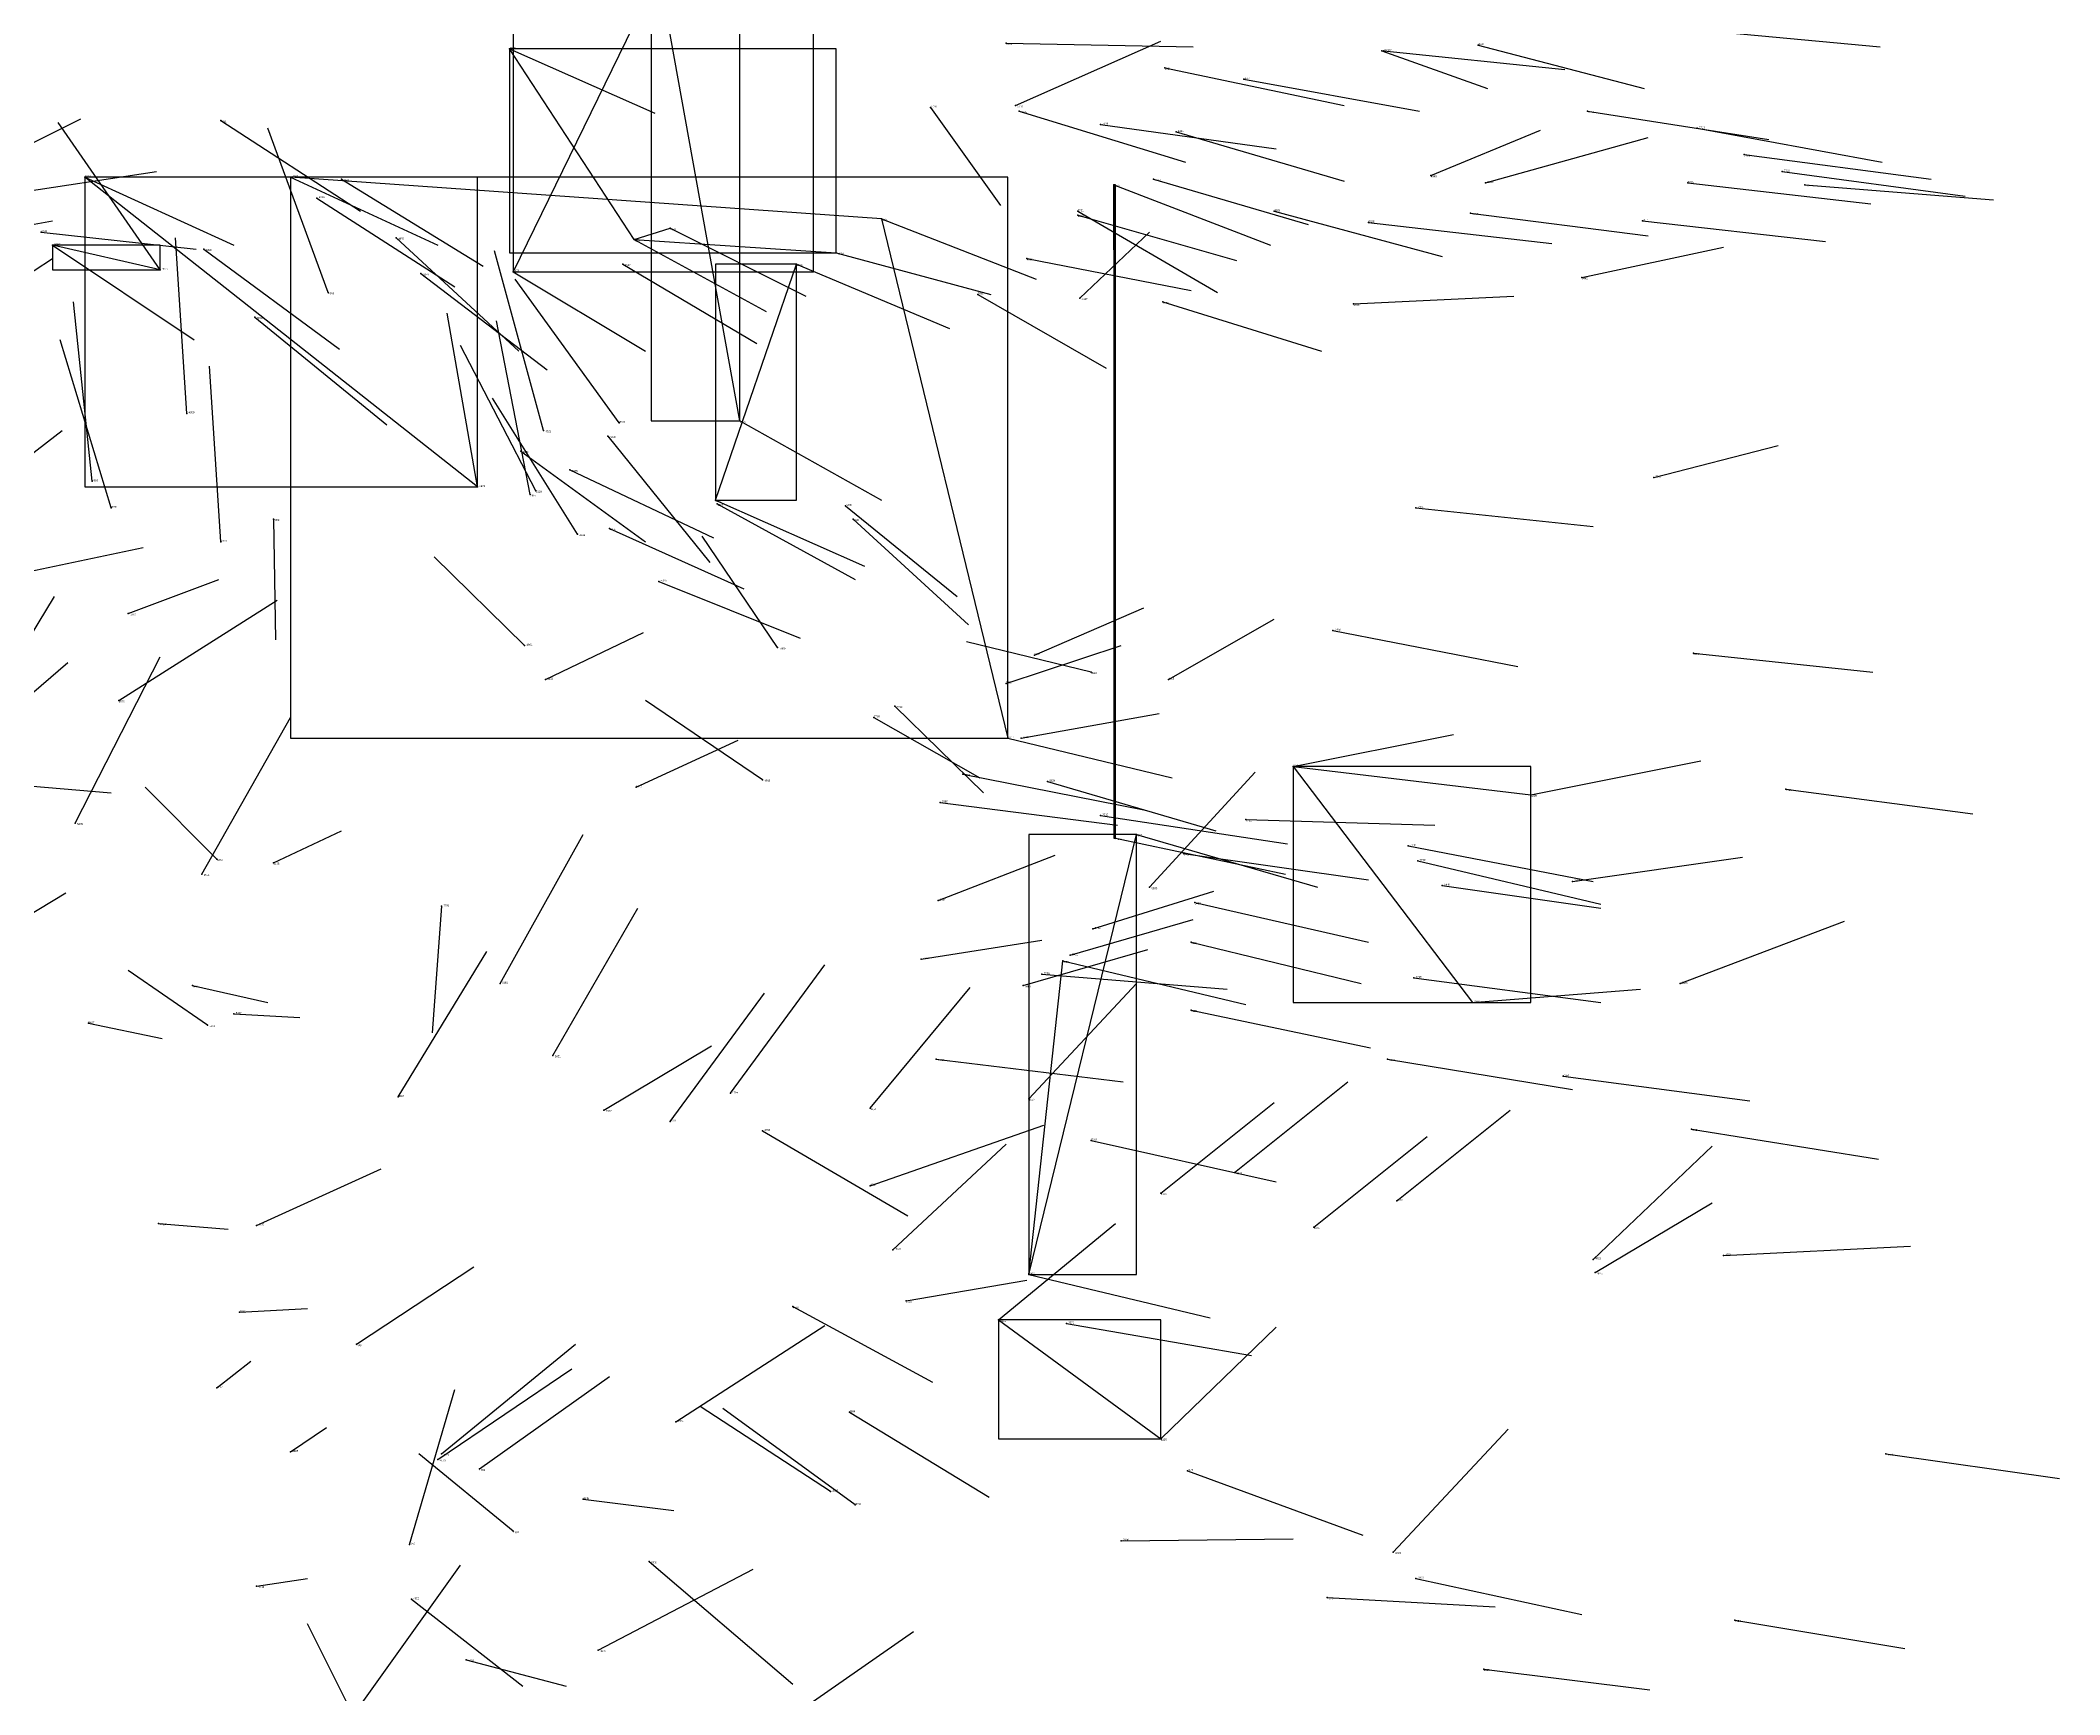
# Model space of a CAD drawing. Extents: x 59.1 to 70.8, y 600.3 to 605.1.
# Drawn here: x 69.742 to 70.811, y 603.548 to 604.423 of the extents above; entities that cross this region are included whole.
import ezdxf

# ---------------------------------------------------------------- set-up
doc = ezdxf.new("R2010")
doc.units = 0
for name, color, linetype in [('Clients', 3, 'CONTINUOUS'), ('Facilities', 3, 'CONTINUOUS'), ('Facilities_lines', 3, 'CONTINUOUS'), ('Min_max_boxes', 1, 'CONTINUOUS'), ('Normals', 1, 'CONTINUOUS'), ('Source_points', 5, 'CONTINUOUS'), ('Text', 3, 'CONTINUOUS')]:
    doc.layers.add(name, color=color, linetype=linetype)

msp = doc.modelspace()

# ---------------------------------------------------------------- linework, layer by layer
at = {"layer": 'Clients', "color": 5}
for p in [(69.99, 604.419, 457.308), (69.765, 604.351, 457.066), (69.874, 604.351, 457.114), (70.31, 604.347, 457.907), (70.075, 604.324, 457.472), (69.748, 604.315, 456.974), (70.163, 604.311, 457.587), (69.992, 604.301, 457.371), (70.142, 604.305, 457.591), (70.254, 604.054, 457.972), (70.531, 604.024, 453.747), (70.322, 604.003, 459.02), (70.283, 603.936, 458.885), (70.5, 603.914, 453.836), (70.335, 603.683, 456.238)]:
    msp.add_point(p, dxfattribs=at)
at = {"layer": 'Facilities', "color": 3}
for p in [(70.253, 604.422, 458.517), (70.452, 604.418, 459.928), (70.453, 604.418, 458.19), (70.503, 604.421, 457.799), (70.337, 604.409, 458.119), (70.379, 604.403, 458.044), (70.213, 604.388, 459.711), (70.258, 604.389, 453.958), (70.26, 604.386, 457.955), (70.561, 604.386, 459.615), (69.837, 604.381, 457.155), (70.303, 604.379, 458.052), (70.343, 604.375, 457.976), (70.619, 604.377, 459.476), (70.644, 604.363, 459.4), (70.664, 604.354, 459.317), (69.901, 604.35, 457.191), (70.331, 604.35, 459.636), (70.478, 604.352, 456.073), (70.507, 604.348, 454.046), (70.614, 604.348, 459.777), (70.676, 604.347, 459.235), (69.888, 604.34, 457.105), (70.291, 604.333, 459.574), (70.395, 604.333, 458.007), (70.499, 604.332, 458.132), (69.742, 604.322, 456.91), (70.187, 604.329, 457.667), (70.291, 604.331, 457.824), (70.445, 604.327, 458.183), (70.59, 604.328, 458.25), (69.828, 604.313, 457.017), (69.93, 604.319, 457.382), (70.056, 604.318, 457.458), (69.805, 604.302, 457.137), (69.943, 604.3, 457.201), (70.05, 604.305, 457.395), (70.264, 604.308, 457.752), (69.894, 604.29, 457.312), (70.238, 604.289, 459.417), (70.558, 604.298, 454.278), (70.292, 604.287, 456.067), (70.336, 604.285, 457.861), (70.437, 604.284, 457.589), (69.855, 604.277, 457.071), (69.819, 604.226, 457.435), (70.008, 604.217, 457.567), (70.048, 604.221, 457.597), (70.112, 604.222, 457.636), (69.996, 604.206, 457.175), (70.042, 604.214, 457.503), (70.022, 604.196, 457.125), (69.769, 604.19, 457.38), (69.973, 604.187, 457.498), (70.001, 604.183, 458.654), (70.004, 604.185, 457.439), (70.596, 604.192, 460.237), (69.779, 604.176, 457.309), (70.099, 604.18, 457.608), (70.1, 604.178, 457.214), (70.168, 604.177, 457.263), (70.47, 604.176, 458.02), (69.865, 604.17, 459.665), (70.026, 604.162, 457.502), (70.043, 604.165, 457.692), (70.172, 604.17, 459.305), (69.837, 604.158, 457.428), (70.069, 604.137, 457.625), (69.788, 604.12, 454.776), (70.426, 604.111, 459.201), (69.998, 604.103, 457.601), (70.132, 604.102, 459.465), (70.268, 604.098, 454.601), (70.617, 604.099, 458.019), (70.298, 604.089, 457.334), (70.009, 604.085, 454.384), (70.253, 604.083, 454.536), (70.339, 604.085, 456.196), (69.783, 604.074, 456.626), (70.183, 604.065, 459.459), (70.194, 604.071, 459.405), (70.261, 604.054, 453.982), (70.23, 604.035, 459.333), (70.405, 604.039, 453.894), (70.057, 604.028, 454.304), (70.124, 604.032, 457.589), (70.275, 604.031, 458.215), (70.666, 604.027, 459.331), (70.218, 604.02, 459.297), (70.303, 604.013, 459.116), (70.38, 604.011, 459.77), (69.76, 604.009, 456.188), (70.311, 604.001, 458.13), (69.835, 603.99, 457.476), (70.347, 603.993, 458.33), (70.466, 603.997, 459.198), (69.827, 603.982, 456.186), (69.865, 603.988, 454.474), (70.471, 603.989, 459.057), (70.329, 603.975, 456.257), (70.484, 603.976, 457.493), (70.553, 603.978, 453.853), (69.954, 603.965, 459.9), (70.217, 603.968, 454.547), (70.353, 603.967, 458.17), (70.299, 603.953, 454.614), (70.208, 603.937, 459.734), (70.287, 603.939, 454.568), (70.351, 603.946, 458.239), (70.272, 603.929, 459.443), (70.469, 603.927, 458.551), (69.822, 603.923, 454.75), (69.985, 603.924, 456.207), (70.262, 603.923, 454.55), (70.61, 603.924, 457.472), (69.844, 603.908, 454.701), (70.351, 603.91, 458.308), (69.767, 603.903, 454.804), (69.83, 603.902, 457.595), (70.013, 603.886, 456.216), (70.216, 603.884, 459.482), (70.455, 603.884, 458.372), (70.548, 603.875, 458.537), (69.931, 603.864, 456.351), (70.107, 603.866, 456.2), (70.265, 603.863, 456.253), (70.04, 603.857, 459.629), (70.075, 603.851, 456.227), (70.181, 603.858, 456.17), (70.124, 603.846, 457.817), (70.298, 603.841, 458.943), (70.616, 603.847, 458.634), (70.374, 603.824, 456.056), (70.181, 603.817, 457.327), (70.335, 603.813, 456.095), (70.46, 603.809, 456.063), (69.804, 603.797, 454.508), (69.856, 603.796, 456.784), (70.416, 603.795, 456.092), (70.193, 603.783, 456.272), (70.564, 603.778, 456.293), (70.633, 603.78, 457.66), (70.265, 603.77, 459.177), (70.565, 603.771, 456.036), (70.2, 603.756, 454.466), (69.847, 603.75, 454.48), (70.14, 603.753, 457.865), (70.249, 603.746, 456.287), (70.285, 603.744, 459.055), (69.909, 603.733, 456.823), (69.835, 603.71, 454.785), (70.078, 603.692, 456.912), (70.17, 603.697, 457.835), (69.874, 603.676, 454.787), (69.952, 603.672, 456.928), (69.954, 603.675, 456.867), (70.719, 603.675, 459.515), (69.974, 603.667, 456.971), (70.349, 603.666, 459.166), (70.029, 603.651, 454.662), (70.16, 603.655, 458.047), (70.173, 603.648, 457.968), (69.937, 603.627, 459.093), (69.992, 603.634, 457.645), (70.314, 603.629, 459.702), (70.064, 603.618, 458.548), (70.458, 603.623, 456.288), (69.856, 603.605, 454.779), (70.47, 603.609, 459.422), (69.938, 603.598, 457.724), (70.423, 603.599, 459.641), (70.639, 603.587, 459.566), (69.967, 603.566, 454.438), (70.037, 603.571, 456.982), (70.506, 603.561, 454.116)]:
    msp.add_point(p, dxfattribs=at)
at = {"layer": 'Facilities_lines', "color": 3}
for p, q in [((70.151, 604.627, 457.356), (69.992, 604.301, 457.371)), ((70.112, 604.222, 457.636), (70.065, 604.482, 457.334)), ((70.056, 604.318, 457.458), (69.99, 604.419, 457.308)), ((69.973, 604.187, 457.498), (69.765, 604.351, 457.066)), ((70.187, 604.329, 457.667), (69.874, 604.351, 457.114)), ((70.311, 604.001, 458.13), (70.31, 604.347, 457.907)), ((70.056, 604.318, 457.458), (70.075, 604.324, 457.472)), ((70.187, 604.329, 457.667), (70.254, 604.054, 457.972)), ((69.805, 604.302, 457.137), (69.748, 604.315, 456.974)), ((70.056, 604.318, 457.458), (70.163, 604.311, 457.587)), ((70.099, 604.18, 457.608), (70.142, 604.305, 457.591)), ((70.405, 604.039, 453.894), (70.531, 604.024, 453.747)), ((70.405, 604.039, 453.894), (70.5, 603.914, 453.836)), ((70.265, 603.77, 459.177), (70.322, 604.003, 459.02)), ((70.265, 603.77, 459.177), (70.283, 603.936, 458.885)), ((70.249, 603.746, 456.287), (70.335, 603.683, 456.238))]:
    msp.add_line(p, q, dxfattribs=at)
at = {"layer": 'Min_max_boxes', "color": 1}
for p, q in [((69.992, 604.627, 457.356), (69.992, 604.301, 457.356)), ((69.992, 604.627, 457.371), (69.992, 604.301, 457.371)), ((70.151, 604.301, 457.356), (70.151, 604.627, 457.356)), ((70.151, 604.301, 457.371), (70.151, 604.627, 457.371)), ((70.065, 604.482, 457.334), (70.065, 604.222, 457.334)), ((70.065, 604.482, 457.636), (70.065, 604.222, 457.636)), ((70.112, 604.222, 457.334), (70.112, 604.482, 457.334)), ((70.112, 604.222, 457.636), (70.112, 604.482, 457.636)), ((70.163, 604.419, 457.308), (69.99, 604.419, 457.308)), ((69.99, 604.419, 457.308), (69.99, 604.311, 457.308)), ((70.163, 604.419, 457.587), (69.99, 604.419, 457.587)), ((69.99, 604.419, 457.587), (69.99, 604.311, 457.587)), ((69.99, 604.419, 457.308), (69.99, 604.419, 457.587)), ((70.163, 604.311, 457.308), (70.163, 604.419, 457.308)), ((70.163, 604.311, 457.587), (70.163, 604.419, 457.587)), ((70.163, 604.419, 457.308), (70.163, 604.419, 457.587)), ((69.973, 604.351, 457.066), (69.765, 604.351, 457.066)), ((69.765, 604.351, 457.066), (69.765, 604.187, 457.066)), ((69.973, 604.351, 457.498), (69.765, 604.351, 457.498)), ((69.765, 604.351, 457.498), (69.765, 604.187, 457.498)), ((69.765, 604.351, 457.066), (69.765, 604.351, 457.498)), ((70.254, 604.351, 457.114), (69.874, 604.351, 457.114)), ((69.874, 604.351, 457.114), (69.874, 604.054, 457.114)), ((70.254, 604.351, 457.972), (69.874, 604.351, 457.972)), ((69.874, 604.351, 457.972), (69.874, 604.054, 457.972)), ((69.874, 604.351, 457.114), (69.874, 604.351, 457.972)), ((69.973, 604.187, 457.066), (69.973, 604.351, 457.066)), ((69.973, 604.187, 457.498), (69.973, 604.351, 457.498)), ((69.973, 604.351, 457.066), (69.973, 604.351, 457.498)), ((70.254, 604.054, 457.114), (70.254, 604.351, 457.114)), ((70.254, 604.054, 457.972), (70.254, 604.351, 457.972)), ((70.254, 604.351, 457.114), (70.254, 604.351, 457.972)), ((70.311, 604.347, 457.907), (70.31, 604.347, 457.907)), ((70.31, 604.347, 457.907), (70.31, 604.001, 457.907)), ((70.311, 604.347, 458.13), (70.31, 604.347, 458.13)), ((70.31, 604.347, 458.13), (70.31, 604.001, 458.13)), ((70.31, 604.347, 457.907), (70.31, 604.347, 458.13)), ((70.311, 604.001, 457.907), (70.311, 604.347, 457.907)), ((70.311, 604.001, 458.13), (70.311, 604.347, 458.13)), ((70.311, 604.347, 457.907), (70.311, 604.347, 458.13)), ((69.805, 604.315, 456.974), (69.748, 604.315, 456.974)), ((69.748, 604.315, 456.974), (69.748, 604.302, 456.974)), ((69.805, 604.315, 457.137), (69.748, 604.315, 457.137)), ((69.748, 604.315, 457.137), (69.748, 604.302, 457.137)), ((69.748, 604.315, 456.974), (69.748, 604.315, 457.137)), ((69.805, 604.302, 456.974), (69.805, 604.315, 456.974)), ((69.805, 604.302, 457.137), (69.805, 604.315, 457.137)), ((69.805, 604.315, 456.974), (69.805, 604.315, 457.137)), ((69.99, 604.311, 457.308), (70.163, 604.311, 457.308)), ((69.99, 604.311, 457.587), (70.163, 604.311, 457.587)), ((69.99, 604.311, 457.308), (69.99, 604.311, 457.587)), ((70.163, 604.311, 457.308), (70.163, 604.311, 457.587)), ((69.748, 604.302, 456.974), (69.805, 604.302, 456.974)), ((69.748, 604.302, 457.137), (69.805, 604.302, 457.137)), ((69.748, 604.302, 456.974), (69.748, 604.302, 457.137)), ((69.805, 604.302, 456.974), (69.805, 604.302, 457.137)), ((69.992, 604.301, 457.356), (70.151, 604.301, 457.356)), ((69.992, 604.301, 457.371), (70.151, 604.301, 457.371)), ((69.992, 604.301, 457.356), (69.992, 604.301, 457.371)), ((70.142, 604.305, 457.591), (70.099, 604.305, 457.591)), ((70.099, 604.305, 457.591), (70.099, 604.18, 457.591)), ((70.142, 604.305, 457.608), (70.099, 604.305, 457.608)), ((70.099, 604.305, 457.608), (70.099, 604.18, 457.608)), ((70.099, 604.305, 457.591), (70.099, 604.305, 457.608)), ((70.142, 604.18, 457.591), (70.142, 604.305, 457.591)), ((70.142, 604.18, 457.608), (70.142, 604.305, 457.608)), ((70.142, 604.305, 457.591), (70.142, 604.305, 457.608)), ((70.151, 604.301, 457.356), (70.151, 604.301, 457.371)), ((70.065, 604.222, 457.334), (70.112, 604.222, 457.334)), ((70.065, 604.222, 457.636), (70.112, 604.222, 457.636)), ((70.065, 604.222, 457.334), (70.065, 604.222, 457.636)), ((70.112, 604.222, 457.334), (70.112, 604.222, 457.636)), ((69.765, 604.187, 457.066), (69.973, 604.187, 457.066)), ((69.765, 604.187, 457.498), (69.973, 604.187, 457.498)), ((69.765, 604.187, 457.066), (69.765, 604.187, 457.498)), ((69.973, 604.187, 457.066), (69.973, 604.187, 457.498)), ((70.099, 604.18, 457.591), (70.142, 604.18, 457.591)), ((70.099, 604.18, 457.608), (70.142, 604.18, 457.608)), ((70.099, 604.18, 457.591), (70.099, 604.18, 457.608)), ((70.142, 604.18, 457.591), (70.142, 604.18, 457.608)), ((69.874, 604.054, 457.114), (70.254, 604.054, 457.114)), ((69.874, 604.054, 457.972), (70.254, 604.054, 457.972)), ((69.874, 604.054, 457.114), (69.874, 604.054, 457.972)), ((70.254, 604.054, 457.114), (70.254, 604.054, 457.972)), ((70.531, 604.039, 453.747), (70.405, 604.039, 453.747)), ((70.405, 604.039, 453.747), (70.405, 603.914, 453.747)), ((70.531, 604.039, 453.894), (70.405, 604.039, 453.894)), ((70.405, 604.039, 453.894), (70.405, 603.914, 453.894)), ((70.405, 604.039, 453.747), (70.405, 604.039, 453.894)), ((70.531, 603.914, 453.747), (70.531, 604.039, 453.747)), ((70.531, 603.914, 453.894), (70.531, 604.039, 453.894)), ((70.531, 604.039, 453.747), (70.531, 604.039, 453.894)), ((70.322, 604.003, 458.885), (70.265, 604.003, 458.885)), ((70.265, 604.003, 458.885), (70.265, 603.77, 458.885)), ((70.322, 604.003, 459.177), (70.265, 604.003, 459.177)), ((70.265, 604.003, 459.177), (70.265, 603.77, 459.177)), ((70.265, 604.003, 458.885), (70.265, 604.003, 459.177)), ((70.31, 604.001, 457.907), (70.311, 604.001, 457.907)), ((70.31, 604.001, 458.13), (70.311, 604.001, 458.13)), ((70.31, 604.001, 457.907), (70.31, 604.001, 458.13)), ((70.311, 604.001, 457.907), (70.311, 604.001, 458.13)), ((70.322, 603.77, 458.885), (70.322, 604.003, 458.885)), ((70.322, 603.77, 459.177), (70.322, 604.003, 459.177)), ((70.322, 604.003, 458.885), (70.322, 604.003, 459.177)), ((70.405, 603.914, 453.747), (70.531, 603.914, 453.747)), ((70.405, 603.914, 453.894), (70.531, 603.914, 453.894)), ((70.405, 603.914, 453.747), (70.405, 603.914, 453.894)), ((70.531, 603.914, 453.747), (70.531, 603.914, 453.894)), ((70.265, 603.77, 458.885), (70.322, 603.77, 458.885)), ((70.265, 603.77, 459.177), (70.322, 603.77, 459.177)), ((70.265, 603.77, 458.885), (70.265, 603.77, 459.177)), ((70.322, 603.77, 458.885), (70.322, 603.77, 459.177)), ((70.335, 603.746, 456.238), (70.249, 603.746, 456.238)), ((70.249, 603.746, 456.238), (70.249, 603.683, 456.238)), ((70.335, 603.746, 456.287), (70.249, 603.746, 456.287)), ((70.249, 603.746, 456.287), (70.249, 603.683, 456.287)), ((70.249, 603.746, 456.238), (70.249, 603.746, 456.287)), ((70.335, 603.683, 456.238), (70.335, 603.746, 456.238)), ((70.335, 603.683, 456.287), (70.335, 603.746, 456.287)), ((70.335, 603.746, 456.238), (70.335, 603.746, 456.287)), ((70.249, 603.683, 456.238), (70.335, 603.683, 456.238)), ((70.249, 603.683, 456.287), (70.335, 603.683, 456.287)), ((70.249, 603.683, 456.238), (70.249, 603.683, 456.287)), ((70.335, 603.683, 456.238), (70.335, 603.683, 456.287))]:
    msp.add_line(p, q, dxfattribs=at)
at = {"layer": 'Normals', "color": 1}
for p, q in [((70.619, 604.429, 458.217), (70.716, 604.42, 458.195)), ((69.99, 604.419, 457.308), (70.067, 604.385, 457.254)), ((70.253, 604.422, 458.517), (70.352, 604.42, 458.506)), ((70.258, 604.389, 453.958), (70.335, 604.423, 454.012)), ((70.452, 604.418, 459.928), (70.508, 604.398, 460.008)), ((70.453, 604.418, 458.19), (70.549, 604.408, 458.166)), ((70.503, 604.421, 457.799), (70.591, 604.398, 457.759)), ((70.337, 604.409, 458.119), (70.432, 604.389, 458.094)), ((70.379, 604.403, 458.044), (70.472, 604.386, 458.011)), ((70.213, 604.388, 459.711), (70.25, 604.336, 459.788)), ((70.26, 604.386, 457.955), (70.348, 604.359, 457.917)), ((70.561, 604.386, 459.615), (70.657, 604.371, 459.64)), ((69.685, 604.343, 454.967), (69.763, 604.382, 455.015)), ((69.805, 604.302, 457.137), (69.751, 604.38, 457.169)), ((69.837, 604.381, 457.155), (69.911, 604.333, 457.107)), ((69.894, 604.29, 457.312), (69.862, 604.377, 457.35)), ((70.303, 604.379, 458.052), (70.396, 604.366, 458.018)), ((70.343, 604.375, 457.976), (70.432, 604.349, 457.939)), ((70.478, 604.352, 456.073), (70.536, 604.376, 456.151)), ((70.619, 604.377, 459.476), (70.717, 604.359, 459.477)), ((70.507, 604.348, 454.046), (70.593, 604.372, 454.091)), ((69.724, 604.342, 456.851), (69.803, 604.354, 456.792)), ((70.644, 604.363, 459.4), (70.743, 604.35, 459.397)), ((70.664, 604.354, 459.317), (70.761, 604.341, 459.336)), ((69.765, 604.351, 457.066), (69.844, 604.315, 457.017)), ((69.874, 604.351, 457.114), (69.952, 604.315, 457.062)), ((69.901, 604.35, 457.191), (69.976, 604.304, 457.143)), ((70.31, 604.347, 457.907), (70.393, 604.315, 457.861)), ((70.331, 604.35, 459.636), (70.413, 604.326, 459.688)), ((70.614, 604.348, 459.777), (70.711, 604.337, 459.8)), ((70.676, 604.347, 459.235), (70.776, 604.339, 459.24)), ((69.888, 604.34, 457.105), (69.961, 604.293, 457.056)), ((70.291, 604.333, 459.574), (70.365, 604.29, 459.626)), ((70.395, 604.333, 458.007), (70.484, 604.309, 457.969)), ((70.499, 604.332, 458.132), (70.593, 604.32, 458.1)), ((69.667, 604.313, 456.827), (69.748, 604.328, 456.77)), ((69.742, 604.322, 456.91), (69.824, 604.313, 456.854)), ((70.075, 604.324, 457.472), (70.147, 604.288, 457.413)), ((70.187, 604.329, 457.667), (70.269, 604.297, 457.619)), ((70.291, 604.331, 457.824), (70.375, 604.307, 457.776)), ((70.292, 604.287, 456.067), (70.329, 604.322, 456.153)), ((70.445, 604.327, 458.183), (70.542, 604.316, 458.159)), ((70.59, 604.328, 458.25), (70.687, 604.317, 458.227)), ((69.748, 604.315, 456.974), (69.823, 604.265, 456.931)), ((69.819, 604.226, 457.435), (69.813, 604.319, 457.471)), ((69.828, 604.313, 457.017), (69.9, 604.26, 456.973)), ((69.93, 604.319, 457.382), (69.995, 604.259, 457.336)), ((70.008, 604.217, 457.567), (69.982, 604.312, 457.585)), ((70.056, 604.318, 457.458), (70.126, 604.28, 457.397)), ((70.163, 604.311, 457.587), (70.245, 604.289, 457.534)), ((70.558, 604.298, 454.278), (70.633, 604.314, 454.343)), ((69.673, 604.259, 454.803), (69.748, 604.308, 454.847)), ((69.943, 604.3, 457.201), (70.01, 604.249, 457.148)), ((69.992, 604.301, 457.371), (70.062, 604.259, 457.314)), ((70.05, 604.305, 457.395), (70.121, 604.263, 457.338)), ((70.142, 604.305, 457.591), (70.223, 604.271, 457.544)), ((70.264, 604.308, 457.752), (70.351, 604.291, 457.706)), ((70.048, 604.221, 457.597), (69.993, 604.297, 457.631)), ((70.238, 604.289, 459.417), (70.306, 604.25, 459.479)), ((69.769, 604.19, 457.38), (69.759, 604.285, 457.41)), ((69.973, 604.187, 457.498), (69.957, 604.279, 457.534)), ((70.336, 604.285, 457.861), (70.42, 604.259, 457.814)), ((70.437, 604.284, 457.589), (70.522, 604.288, 457.536)), ((69.855, 604.277, 457.071), (69.925, 604.22, 457.027)), ((70.001, 604.183, 458.654), (69.983, 604.275, 458.689)), ((69.779, 604.176, 457.309), (69.752, 604.265, 457.346)), ((70.004, 604.185, 457.439), (69.964, 604.262, 457.489)), ((69.837, 604.158, 457.428), (69.831, 604.251, 457.463)), ((70.026, 604.162, 457.502), (69.981, 604.234, 457.555)), ((69.686, 604.165, 454.813), (69.753, 604.217, 454.867)), ((70.112, 604.222, 457.636), (70.187, 604.18, 457.585)), ((69.996, 604.206, 457.175), (70.062, 604.158, 457.117)), ((70.042, 604.214, 457.503), (70.096, 604.147, 457.453)), ((70.596, 604.192, 460.237), (70.662, 604.209, 460.31)), ((70.022, 604.196, 457.125), (70.098, 604.16, 457.071)), ((70.099, 604.18, 457.608), (70.178, 604.145, 457.557)), ((70.1, 604.178, 457.214), (70.173, 604.138, 457.159)), ((70.168, 604.177, 457.263), (70.227, 604.129, 457.198)), ((70.47, 604.176, 458.02), (70.564, 604.166, 457.987)), ((69.865, 604.17, 459.665), (69.866, 604.106, 459.742)), ((70.043, 604.165, 457.692), (70.114, 604.133, 457.629)), ((70.132, 604.102, 459.465), (70.092, 604.161, 459.395)), ((70.172, 604.17, 459.305), (70.233, 604.114, 459.36)), ((69.711, 604.137, 456.714), (69.796, 604.155, 456.664)), ((69.998, 604.103, 457.601), (69.95, 604.15, 457.675)), ((69.697, 604.044, 456.19), (69.749, 604.129, 456.181)), ((69.788, 604.12, 454.776), (69.836, 604.138, 454.862)), ((70.069, 604.137, 457.625), (70.144, 604.107, 457.566)), ((69.783, 604.074, 456.626), (69.867, 604.127, 456.613)), ((70.268, 604.098, 454.601), (70.326, 604.123, 454.679)), ((70.009, 604.085, 454.384), (70.061, 604.11, 454.466)), ((70.339, 604.085, 456.196), (70.395, 604.117, 456.272)), ((70.426, 604.111, 459.201), (70.524, 604.092, 459.206)), ((69.76, 604.009, 456.188), (69.805, 604.097, 456.205)), ((70.298, 604.089, 457.334), (70.232, 604.105, 457.408)), ((70.253, 604.083, 454.536), (70.314, 604.103, 454.612)), ((70.617, 604.099, 458.019), (70.712, 604.089, 457.988)), ((69.692, 604.039, 458.059), (69.756, 604.094, 458.113)), ((69.827, 603.982, 456.186), (69.874, 604.065, 456.217)), ((70.124, 604.032, 457.589), (70.062, 604.074, 457.656)), ((70.183, 604.065, 459.459), (70.239, 604.033, 459.535)), ((70.194, 604.071, 459.405), (70.241, 604.025, 459.481)), ((70.261, 604.054, 453.982), (70.334, 604.067, 454.049)), ((70.254, 604.054, 457.972), (70.341, 604.033, 457.928)), ((70.405, 604.039, 453.894), (70.49, 604.056, 453.944)), ((70.057, 604.028, 454.304), (70.111, 604.053, 454.384)), ((69.685, 604.033, 456.832), (69.779, 604.025, 456.799)), ((70.23, 604.035, 459.333), (70.326, 604.016, 459.354)), ((70.329, 603.975, 456.257), (70.385, 604.036, 456.313)), ((70.531, 604.024, 453.747), (70.621, 604.042, 453.786)), ((69.835, 603.99, 457.476), (69.797, 604.028, 457.561)), ((70.275, 604.031, 458.215), (70.364, 604.005, 458.177)), ((70.666, 604.027, 459.331), (70.765, 604.014, 459.337)), ((70.218, 604.02, 459.297), (70.312, 604.008, 459.267)), ((70.303, 604.013, 459.116), (70.402, 603.998, 459.123)), ((70.38, 604.011, 459.77), (70.48, 604.008, 459.774)), ((69.865, 603.988, 454.474), (69.901, 604.005, 454.566)), ((69.985, 603.924, 456.207), (70.029, 604.003, 456.249)), ((70.311, 604.001, 458.13), (70.401, 603.982, 458.09)), ((70.322, 604.003, 459.02), (70.418, 603.975, 459.021)), ((70.217, 603.968, 454.547), (70.279, 603.992, 454.621)), ((70.347, 603.993, 458.33), (70.445, 603.979, 458.315)), ((70.466, 603.997, 459.198), (70.564, 603.978, 459.206)), ((70.553, 603.978, 453.853), (70.643, 603.991, 453.895)), ((70.471, 603.989, 459.057), (70.568, 603.966, 459.051)), ((69.672, 603.922, 456.632), (69.755, 603.972, 456.656)), ((70.299, 603.953, 454.614), (70.363, 603.973, 454.688)), ((70.484, 603.976, 457.493), (70.568, 603.964, 457.439)), ((69.954, 603.965, 459.9), (69.949, 603.898, 459.974)), ((70.013, 603.886, 456.216), (70.058, 603.964, 456.26)), ((70.287, 603.939, 454.568), (70.352, 603.958, 454.642)), ((70.353, 603.967, 458.17), (70.445, 603.946, 458.138)), ((70.208, 603.937, 459.734), (70.272, 603.947, 459.811)), ((70.61, 603.924, 457.472), (70.697, 603.957, 457.435)), ((69.931, 603.864, 456.351), (69.978, 603.941, 456.393)), ((70.262, 603.923, 454.55), (70.328, 603.942, 454.623)), ((70.283, 603.936, 458.885), (70.38, 603.913, 458.896)), ((70.351, 603.946, 458.239), (70.441, 603.924, 458.201)), ((69.83, 603.902, 457.595), (69.788, 603.931, 457.681)), ((70.107, 603.866, 456.2), (70.157, 603.934, 456.253)), ((70.272, 603.929, 459.443), (70.37, 603.921, 459.426)), ((70.469, 603.927, 458.551), (70.568, 603.914, 458.551)), ((69.822, 603.923, 454.75), (69.862, 603.914, 454.841)), ((70.075, 603.851, 456.227), (70.125, 603.919, 456.28)), ((70.181, 603.858, 456.17), (70.234, 603.922, 456.226)), ((70.265, 603.863, 456.253), (70.322, 603.924, 456.308)), ((70.5, 603.914, 453.836), (70.589, 603.921, 453.881)), ((69.844, 603.908, 454.701), (69.879, 603.906, 454.795)), ((70.351, 603.91, 458.308), (70.446, 603.89, 458.286)), ((69.767, 603.903, 454.804), (69.806, 603.895, 454.896)), ((70.04, 603.857, 459.629), (70.097, 603.891, 459.704)), ((70.216, 603.884, 459.482), (70.315, 603.872, 459.485)), ((70.455, 603.884, 458.372), (70.553, 603.868, 458.358)), ((70.374, 603.824, 456.056), (70.434, 603.872, 456.121)), ((70.548, 603.875, 458.537), (70.647, 603.862, 458.537)), ((70.335, 603.813, 456.095), (70.395, 603.861, 456.16)), ((70.46, 603.809, 456.063), (70.52, 603.857, 456.128)), ((70.124, 603.846, 457.817), (70.201, 603.801, 457.772)), ((70.181, 603.817, 457.327), (70.273, 603.849, 457.305)), ((70.298, 603.841, 458.943), (70.396, 603.819, 458.946)), ((70.416, 603.795, 456.092), (70.476, 603.843, 456.157)), ((70.616, 603.847, 458.634), (70.715, 603.831, 458.635)), ((70.193, 603.783, 456.272), (70.253, 603.839, 456.329)), ((70.564, 603.778, 456.293), (70.627, 603.838, 456.343)), ((69.856, 603.796, 456.784), (69.922, 603.826, 456.715)), ((70.565, 603.771, 456.036), (70.627, 603.808, 456.105)), ((69.804, 603.797, 454.508), (69.841, 603.794, 454.601)), ((70.249, 603.746, 456.287), (70.311, 603.797, 456.347)), ((70.633, 603.78, 457.66), (70.732, 603.785, 457.648)), ((69.909, 603.733, 456.823), (69.971, 603.774, 456.756)), ((70.2, 603.756, 454.466), (70.264, 603.767, 454.542)), ((70.265, 603.77, 459.177), (70.361, 603.747, 459.16)), ((69.847, 603.75, 454.48), (69.883, 603.752, 454.573)), ((70.14, 603.753, 457.865), (70.214, 603.713, 457.811)), ((70.285, 603.744, 459.055), (70.383, 603.727, 459.052)), ((69.954, 603.675, 456.867), (70.025, 603.733, 456.827)), ((70.078, 603.692, 456.912), (70.157, 603.743, 456.877)), ((70.335, 603.683, 456.238), (70.396, 603.742, 456.291)), ((69.835, 603.71, 454.785), (69.853, 603.724, 454.882)), ((69.952, 603.672, 456.928), (70.023, 603.72, 456.877)), ((69.974, 603.667, 456.971), (70.043, 603.716, 456.918)), ((69.937, 603.627, 459.093), (69.961, 603.709, 459.042)), ((70.16, 603.655, 458.047), (70.091, 603.7, 458.104)), ((70.173, 603.648, 457.968), (70.103, 603.699, 458.018)), ((70.17, 603.697, 457.835), (70.244, 603.652, 457.785)), ((69.874, 603.676, 454.787), (69.893, 603.689, 454.884)), ((70.458, 603.623, 456.288), (70.519, 603.688, 456.334)), ((69.992, 603.634, 457.645), (69.942, 603.675, 457.722)), ((70.719, 603.675, 459.515), (70.811, 603.662, 459.478)), ((70.349, 603.666, 459.166), (70.442, 603.632, 459.155)), ((70.029, 603.651, 454.662), (70.077, 603.645, 454.75)), ((70.314, 603.629, 459.702), (70.405, 603.63, 459.66)), ((69.911, 603.542, 457.485), (69.964, 603.616, 457.445)), ((70.064, 603.618, 458.548), (70.14, 603.553, 458.555)), ((69.856, 603.605, 454.779), (69.883, 603.609, 454.875)), ((70.037, 603.571, 456.982), (70.119, 603.614, 456.944)), ((70.47, 603.609, 459.422), (70.558, 603.59, 459.379)), ((69.938, 603.598, 457.724), (69.997, 603.552, 457.657)), ((70.423, 603.599, 459.641), (70.512, 603.594, 459.596)), ((69.913, 603.525, 458.138), (69.883, 603.585, 458.212)), ((70.639, 603.587, 459.566), (70.729, 603.572, 459.525)), ((70.122, 603.524, 456.94), (70.204, 603.581, 456.944)), ((69.967, 603.566, 454.438), (70.02, 603.552, 454.522)), ((70.506, 603.561, 454.116), (70.594, 603.55, 454.162))]:
    msp.add_line(p, q, dxfattribs=at)
at = {"layer": 'Source_points', "color": 5}
for p in [(69.99, 604.419, 457.308), (70.253, 604.422, 458.517), (70.452, 604.418, 459.928), (70.453, 604.418, 458.19), (70.503, 604.421, 457.799), (70.337, 604.409, 458.119), (70.379, 604.403, 458.044), (70.213, 604.388, 459.711), (70.258, 604.389, 453.958), (70.26, 604.386, 457.955), (70.561, 604.386, 459.615), (69.837, 604.381, 457.155), (70.303, 604.379, 458.052), (70.343, 604.375, 457.976), (70.619, 604.377, 459.476), (70.644, 604.363, 459.4), (70.664, 604.354, 459.317), (69.765, 604.351, 457.066), (69.874, 604.351, 457.114), (69.901, 604.35, 457.191), (70.31, 604.347, 457.907), (70.331, 604.35, 459.636), (70.478, 604.352, 456.073), (70.507, 604.348, 454.046), (70.614, 604.348, 459.777), (70.676, 604.347, 459.235), (69.888, 604.34, 457.105), (70.291, 604.333, 459.574), (70.395, 604.333, 458.007), (70.499, 604.332, 458.132), (69.742, 604.322, 456.91), (70.075, 604.324, 457.472), (70.187, 604.329, 457.667), (70.291, 604.331, 457.824), (70.445, 604.327, 458.183), (70.59, 604.328, 458.25), (69.748, 604.315, 456.974), (69.828, 604.313, 457.017), (69.93, 604.319, 457.382), (70.056, 604.318, 457.458), (70.163, 604.311, 457.587), (69.805, 604.302, 457.137), (69.943, 604.3, 457.201), (69.992, 604.301, 457.371), (70.05, 604.305, 457.395), (70.142, 604.305, 457.591), (70.264, 604.308, 457.752), (69.894, 604.29, 457.312), (70.238, 604.289, 459.417), (70.558, 604.298, 454.278), (70.292, 604.287, 456.067), (70.336, 604.285, 457.861), (70.437, 604.284, 457.589), (69.855, 604.277, 457.071), (69.819, 604.226, 457.435), (70.008, 604.217, 457.567), (70.048, 604.221, 457.597), (70.112, 604.222, 457.636), (69.996, 604.206, 457.175), (70.042, 604.214, 457.503), (70.022, 604.196, 457.125), (69.769, 604.19, 457.38), (69.973, 604.187, 457.498), (70.001, 604.183, 458.654), (70.004, 604.185, 457.439), (70.596, 604.192, 460.237), (69.779, 604.176, 457.309), (70.099, 604.18, 457.608), (70.1, 604.178, 457.214), (70.168, 604.177, 457.263), (70.47, 604.176, 458.02), (69.865, 604.17, 459.665), (70.026, 604.162, 457.502), (70.043, 604.165, 457.692), (70.172, 604.17, 459.305), (69.837, 604.158, 457.428), (70.069, 604.137, 457.625), (69.788, 604.12, 454.776), (70.426, 604.111, 459.201), (69.998, 604.103, 457.601), (70.132, 604.102, 459.465), (70.268, 604.098, 454.601), (70.617, 604.099, 458.019), (70.298, 604.089, 457.334), (70.009, 604.085, 454.384), (70.253, 604.083, 454.536), (70.339, 604.085, 456.196), (69.783, 604.074, 456.626), (70.183, 604.065, 459.459), (70.194, 604.071, 459.405), (70.254, 604.054, 457.972), (70.261, 604.054, 453.982), (70.23, 604.035, 459.333), (70.405, 604.039, 453.894), (70.057, 604.028, 454.304), (70.124, 604.032, 457.589), (70.275, 604.031, 458.215), (70.531, 604.024, 453.747), (70.666, 604.027, 459.331), (70.218, 604.02, 459.297), (70.303, 604.013, 459.116), (70.38, 604.011, 459.77), (69.76, 604.009, 456.188), (70.311, 604.001, 458.13), (70.322, 604.003, 459.02), (69.835, 603.99, 457.476), (70.347, 603.993, 458.33), (70.466, 603.997, 459.198), (69.827, 603.982, 456.186), (69.865, 603.988, 454.474), (70.471, 603.989, 459.057), (70.329, 603.975, 456.257), (70.484, 603.976, 457.493), (70.553, 603.978, 453.853), (69.954, 603.965, 459.9), (70.217, 603.968, 454.547), (70.353, 603.967, 458.17), (70.299, 603.953, 454.614), (70.208, 603.937, 459.734), (70.283, 603.936, 458.885), (70.287, 603.939, 454.568), (70.351, 603.946, 458.239), (70.272, 603.929, 459.443), (70.469, 603.927, 458.551), (69.822, 603.923, 454.75), (69.985, 603.924, 456.207), (70.262, 603.923, 454.55), (70.61, 603.924, 457.472), (69.844, 603.908, 454.701), (70.351, 603.91, 458.308), (70.5, 603.914, 453.836), (69.767, 603.903, 454.804), (69.83, 603.902, 457.595), (70.013, 603.886, 456.216), (70.216, 603.884, 459.482), (70.455, 603.884, 458.372), (70.548, 603.875, 458.537), (69.931, 603.864, 456.351), (70.107, 603.866, 456.2), (70.265, 603.863, 456.253), (70.04, 603.857, 459.629), (70.075, 603.851, 456.227), (70.181, 603.858, 456.17), (70.124, 603.846, 457.817), (70.298, 603.841, 458.943), (70.616, 603.847, 458.634), (70.374, 603.824, 456.056), (70.181, 603.817, 457.327), (70.335, 603.813, 456.095), (70.46, 603.809, 456.063), (69.804, 603.797, 454.508), (69.856, 603.796, 456.784), (70.416, 603.795, 456.092), (70.193, 603.783, 456.272), (70.564, 603.778, 456.293), (70.633, 603.78, 457.66), (70.265, 603.77, 459.177), (70.565, 603.771, 456.036), (70.2, 603.756, 454.466), (69.847, 603.75, 454.48), (70.14, 603.753, 457.865), (70.249, 603.746, 456.287), (70.285, 603.744, 459.055), (69.909, 603.733, 456.823), (69.835, 603.71, 454.785), (70.078, 603.692, 456.912), (70.17, 603.697, 457.835), (70.335, 603.683, 456.238), (69.874, 603.676, 454.787), (69.952, 603.672, 456.928), (69.954, 603.675, 456.867), (70.719, 603.675, 459.515), (69.974, 603.667, 456.971), (70.349, 603.666, 459.166), (70.029, 603.651, 454.662), (70.16, 603.655, 458.047), (70.173, 603.648, 457.968), (69.937, 603.627, 459.093), (69.992, 603.634, 457.645), (70.314, 603.629, 459.702), (70.064, 603.618, 458.548), (70.458, 603.623, 456.288), (69.856, 603.605, 454.779), (70.47, 603.609, 459.422), (69.938, 603.598, 457.724), (70.423, 603.599, 459.641), (70.639, 603.587, 459.566), (69.967, 603.566, 454.438), (70.037, 603.571, 456.982), (70.506, 603.561, 454.116)]:
    msp.add_point(p, dxfattribs=at)

# ---------------------------------------------------------------- texts
at = {"layer": 'Text', "color": 3}
for s, p in [('4980', (69.99, 604.419, 457.308)), ('7874', (70.253, 604.421, 458.517)), ('7715', (70.453, 604.418, 459.928)), ('5522', (70.454, 604.418, 458.19)), ('4902', (70.503, 604.421, 457.799)), ('5526', (70.337, 604.408, 458.119)), ('5527', (70.379, 604.403, 458.044)), ('7728', (70.213, 604.388, 459.711)), ('5212', (70.259, 604.388, 453.958)), ('4898', (70.261, 604.385, 457.955)), ('7716', (70.561, 604.385, 459.615)), ('4981', (69.837, 604.38, 457.155)), ('5518', (70.304, 604.379, 458.052)), ('4911', (70.344, 604.375, 457.976)), ('7711', (70.62, 604.377, 459.476)), ('7709', (70.644, 604.362, 459.4)), ('7718', (70.665, 604.354, 459.317)), ('4974', (69.765, 604.351, 457.066)), ('4993', (69.875, 604.351, 457.114)), ('4989', (69.902, 604.349, 457.191)), ('4912', (70.31, 604.346, 457.907)), ('7727', (70.332, 604.349, 459.636)), ('4943', (70.478, 604.351, 456.073)), ('5443', (70.508, 604.348, 454.046)), ('7726', (70.614, 604.348, 459.777)), ('7719', (70.677, 604.346, 459.235)), ('4960', (69.889, 604.34, 457.105)), ('7731', (70.291, 604.333, 459.574)), ('4865', (70.395, 604.333, 458.007)), ('5512', (70.5, 604.331, 458.132)), ('5045', (69.742, 604.322, 456.91)), ('4920', (70.075, 604.323, 457.472)), ('4906', (70.187, 604.328, 457.667)), ('4913', (70.291, 604.33, 457.824)), ('5525', (70.445, 604.327, 458.183)), ('5517', (70.59, 604.328, 458.25)), ('5057', (69.749, 604.315, 456.974)), ('4999', (69.829, 604.312, 457.017)), ('4975', (69.931, 604.318, 457.382)), ('4934', (70.056, 604.317, 457.458)), ('4922', (70.164, 604.31, 457.587)), ('4977', (69.806, 604.302, 457.137)), ('4994', (69.944, 604.299, 457.201)), ('4978', (69.992, 604.301, 457.371)), ('4937', (70.051, 604.304, 457.395)), ('4900', (70.142, 604.304, 457.591)), ('4903', (70.264, 604.307, 457.752)), ('4969', (69.894, 604.289, 457.312)), ('7891', (70.238, 604.289, 459.417)), ('5442', (70.558, 604.297, 454.278)), ('4947', (70.293, 604.286, 456.067)), ('4909', (70.336, 604.284, 457.861)), ('4916', (70.437, 604.283, 457.589)), ('4970', (69.856, 604.276, 457.071)), ('4950', (69.82, 604.226, 457.435)), ('4921', (70.009, 604.216, 457.567)), ('4924', (70.048, 604.221, 457.597)), ('4905', (70.112, 604.221, 457.636)), ('4986', (69.997, 604.205, 457.175)), ('4919', (70.043, 604.213, 457.503)), ('4935', (70.023, 604.195, 457.125)), ('7767', (70.597, 604.192, 460.237)), ('4985', (69.769, 604.19, 457.38)), ('4973', (69.974, 604.187, 457.498)), ('7885', (70.001, 604.182, 458.654)), ('4939', (70.004, 604.184, 457.439)), ('4988', (69.779, 604.176, 457.309)), ('4927', (70.099, 604.179, 457.608)), ('4897', (70.1, 604.177, 457.214)), ('4938', (70.168, 604.177, 457.263)), ('5504', (70.471, 604.176, 458.02)), ('7858', (69.865, 604.169, 459.665)), ('4904', (70.027, 604.161, 457.502)), ('4914', (70.043, 604.164, 457.692)), ('7890', (70.172, 604.169, 459.305)), ('4968', (69.837, 604.158, 457.428)), ('4925', (70.07, 604.137, 457.625)), ('5316', (69.789, 604.119, 454.776)), ('7708', (70.427, 604.111, 459.201)), ('4961', (69.999, 604.103, 457.601)), ('7889', (70.133, 604.101, 459.465)), ('5452', (70.268, 604.098, 454.601)), ('5523', (70.617, 604.098, 458.019)), ('5438', (70.01, 604.085, 454.384)), ('4929', (70.298, 604.088, 457.334)), ('4945', (70.339, 604.085, 456.196)), ('5450', (70.253, 604.083, 454.536)), ('5076', (69.783, 604.073, 456.626)), ('7730', (70.183, 604.065, 459.459)), ('7712', (70.195, 604.07, 459.405)), ('4917', (70.254, 604.054, 457.972)), ('5206', (70.262, 604.054, 453.982)), ('7714', (70.231, 604.034, 459.333)), ('5205', (70.405, 604.039, 453.894)), ('5440', (70.057, 604.028, 454.304)), ('4915', (70.125, 604.031, 457.589)), ('5524', (70.276, 604.031, 458.215)), ('5209', (70.531, 604.023, 453.747)), ('7729', (70.666, 604.026, 459.331)), ('7888', (70.219, 604.02, 459.297)), ('7710', (70.304, 604.013, 459.116)), ('7721', (70.38, 604.01, 459.77)), ('5085', (69.761, 604.008, 456.188)), ('4866', (70.311, 604, 458.13)), ('7887', (70.322, 604.002, 459.02)), ('5502', (69.835, 603.989, 457.476)), ('5486', (70.347, 603.992, 458.33)), ('7756', (70.467, 603.997, 459.198)), ('7749', (70.472, 603.989, 459.057)), ('5511', (69.828, 603.981, 456.186)), ('5475', (69.865, 603.987, 454.474)), ('5477', (70.554, 603.978, 453.853)), ('5464', (70.218, 603.968, 454.547)), ('5500', (70.33, 603.974, 456.257)), ('5498', (70.485, 603.976, 457.493)), ('7751', (69.955, 603.965, 459.9)), ('5487', (70.353, 603.966, 458.17)), ('5462', (70.3, 603.953, 454.614)), ('7759', (70.209, 603.937, 459.734)), ('7757', (70.283, 603.935, 458.885)), ('5461', (70.288, 603.939, 454.568)), ('5489', (70.351, 603.945, 458.239)), ('7758', (70.273, 603.929, 459.443)), ('7755', (70.47, 603.927, 458.551)), ('5469', (69.822, 603.922, 454.75)), ('5166', (69.986, 603.924, 456.207)), ('5463', (70.263, 603.922, 454.55)), ('5484', (70.501, 603.914, 453.836)), ('5494', (70.611, 603.924, 457.472)), ('5467', (69.767, 603.903, 454.804)), ('5466', (69.845, 603.908, 454.701)), ('5485', (70.351, 603.909, 458.308)), ('5503', (69.831, 603.901, 457.595)), ('5501', (70.014, 603.885, 456.216)), ('7733', (70.217, 603.883, 459.482)), ('5488', (70.456, 603.883, 458.372)), ('7754', (70.548, 603.875, 458.537)), ('4616', (69.931, 603.864, 456.351)), ('4855', (70.108, 603.866, 456.2)), ('4842', (70.265, 603.862, 456.253)), ('7977', (70.041, 603.856, 459.629)), ('4839', (70.075, 603.851, 456.227)), ('4854', (70.181, 603.857, 456.17)), ('4796', (70.125, 603.846, 457.817)), ('7963', (70.298, 603.841, 458.943)), ('7962', (70.616, 603.846, 458.634)), ('4851', (70.375, 603.823, 456.056)), ('4860', (70.181, 603.817, 457.327)), ('4829', (70.335, 603.812, 456.095)), ('4850', (70.46, 603.809, 456.063)), ('4714', (69.805, 603.796, 454.508)), ('4760', (69.857, 603.796, 456.784)), ('4826', (70.416, 603.794, 456.092)), ('4813', (70.194, 603.783, 456.272)), ('4823', (70.565, 603.778, 456.293)), ('4781', (70.634, 603.78, 457.66)), ('7969', (70.265, 603.77, 459.177)), ('4845', (70.566, 603.77, 456.036)), ('4740', (70.2, 603.755, 454.466)), ('4632', (69.847, 603.75, 454.48)), ('4798', (70.14, 603.752, 457.865)), ('4840', (70.25, 603.745, 456.287)), ('7970', (70.286, 603.744, 459.055)), ('4654', (69.909, 603.732, 456.823)), ('4707', (69.835, 603.71, 454.785)), ('4834', (70.079, 603.692, 456.912)), ('4804', (70.17, 603.697, 457.835)), ('4835', (70.335, 603.682, 456.238)), ('4825', (69.875, 603.676, 454.787)), ('4670', (69.953, 603.671, 456.928)), ('4676', (69.955, 603.674, 456.867)), ('7979', (70.72, 603.674, 459.515)), ('4669', (69.974, 603.666, 456.971)), ('7978', (70.349, 603.666, 459.166)), ('4848', (70.029, 603.651, 454.662)), ('4723', (70.161, 603.655, 458.047)), ('4802', (70.173, 603.648, 457.968)), ('7953', (69.937, 603.627, 459.093)), ('4589', (69.992, 603.633, 457.645)), ('7980', (70.315, 603.629, 459.702)), ('7959', (70.065, 603.617, 458.548)), ('4828', (70.459, 603.622, 456.288)), ('4719', (69.857, 603.604, 454.779)), ('7968', (70.471, 603.609, 459.422)), ('4592', (69.939, 603.598, 457.724)), ('7976', (70.423, 603.598, 459.641)), ('7984', (70.639, 603.586, 459.566)), ('4635', (69.968, 603.565, 454.438)), ('4822', (70.038, 603.57, 456.982)), ('4837', (70.506, 603.56, 454.116))]:
    msp.add_text(s, height=0.001, dxfattribs=at).set_placement(p)

doc.saveas('drawing.dxf')
